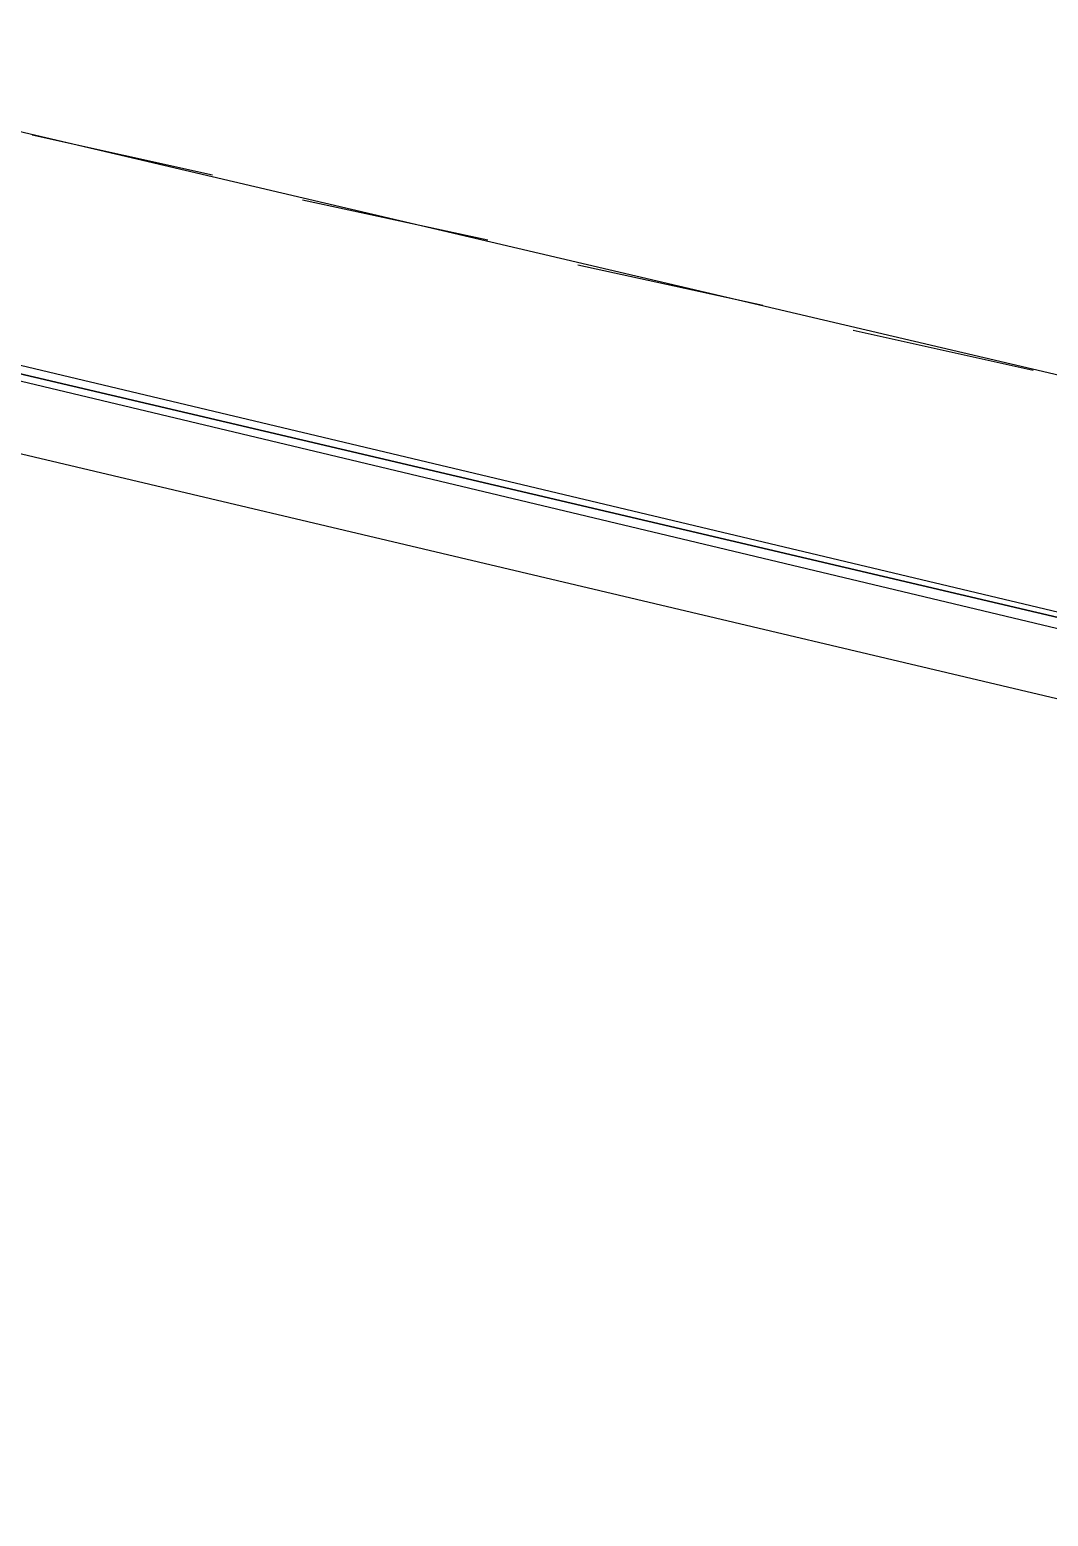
# Model space of a CAD drawing. Header units: feet. Extents: x -84 to 198, y -22 to 181.
# Drawn here: x 74.38 to 77.093, y 14.711 to 18.671 of the extents above; entities that cross this region are included whole.
import ezdxf

# ---------------------------------------------------------------- set-up
doc = ezdxf.new("R2010")
doc.units = ezdxf.units.FT
doc.layers.add('A-LINEA', color=7, linetype='CONTINUOUS')

msp = doc.modelspace()

# ---------------------------------------------------------------- linework, layer by layer
at = {"layer": 'A-LINEA'}
for p, q in [((73.2, 18.6711), (77.2933, 17.7111)), ((74.3867, 18.3911), (74.8667, 18.2844)), ((75.1067, 18.2178), (75.6, 18.1111)), ((75.84, 18.0444), (76.3333, 17.9378)), ((72.7333, 17.9244), (86.3467, 14.7111)), ((76.5733, 17.8711), (77.0533, 17.7644))]:
    msp.add_line(p, q, dxfattribs=at)
for points in [[(72.9467, 18.0978), (72.9467, 18.0844), (77.2667, 17.0711), (77.2667, 17.0844), (72.9467, 18.1111), (72.9467, 18.0978)], [(72.9467, 18.0711), (77.2533, 17.0444), (77.2667, 17.0444), (77.2667, 17.0578), (77.2667, 17.0711), (72.9467, 18.0844), (72.9333, 18.0711), (72.9467, 18.0711)]]:
    msp.add_lwpolyline(points, dxfattribs=at)

doc.saveas('drawing.dxf')
